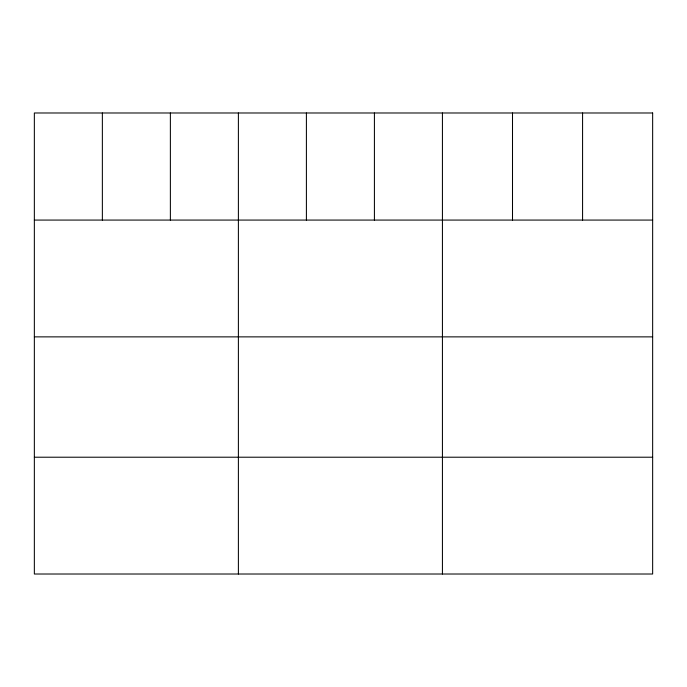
<?xml version="1.0" encoding="UTF-8"?>
<svg xmlns="http://www.w3.org/2000/svg" width="687" height="687" viewBox="0 0 687 687"><rect width="100%" height="100%" fill="white"/><g stroke="black" fill="none" stroke-linecap="round" stroke-linejoin="round"><path stroke-width="1.03" d="M34.35 220.072L652.65 220.072M34.35 336.87L652.65 336.87M34.35 457.216L652.65 457.216M582.576 112.986L582.576 220.072M512.502 112.986L512.502 220.072M442.428 112.986L442.428 574.014M374.415 112.986L374.415 220.072M306.402 112.986L306.402 220.072M238.389 112.986L238.389 574.014M170.376 112.986L170.376 220.072M102.363 112.986L102.363 220.072M652.65 112.986L34.35 112.986L34.35 574.014L652.65 574.014L652.65 112.986"/></g></svg>
